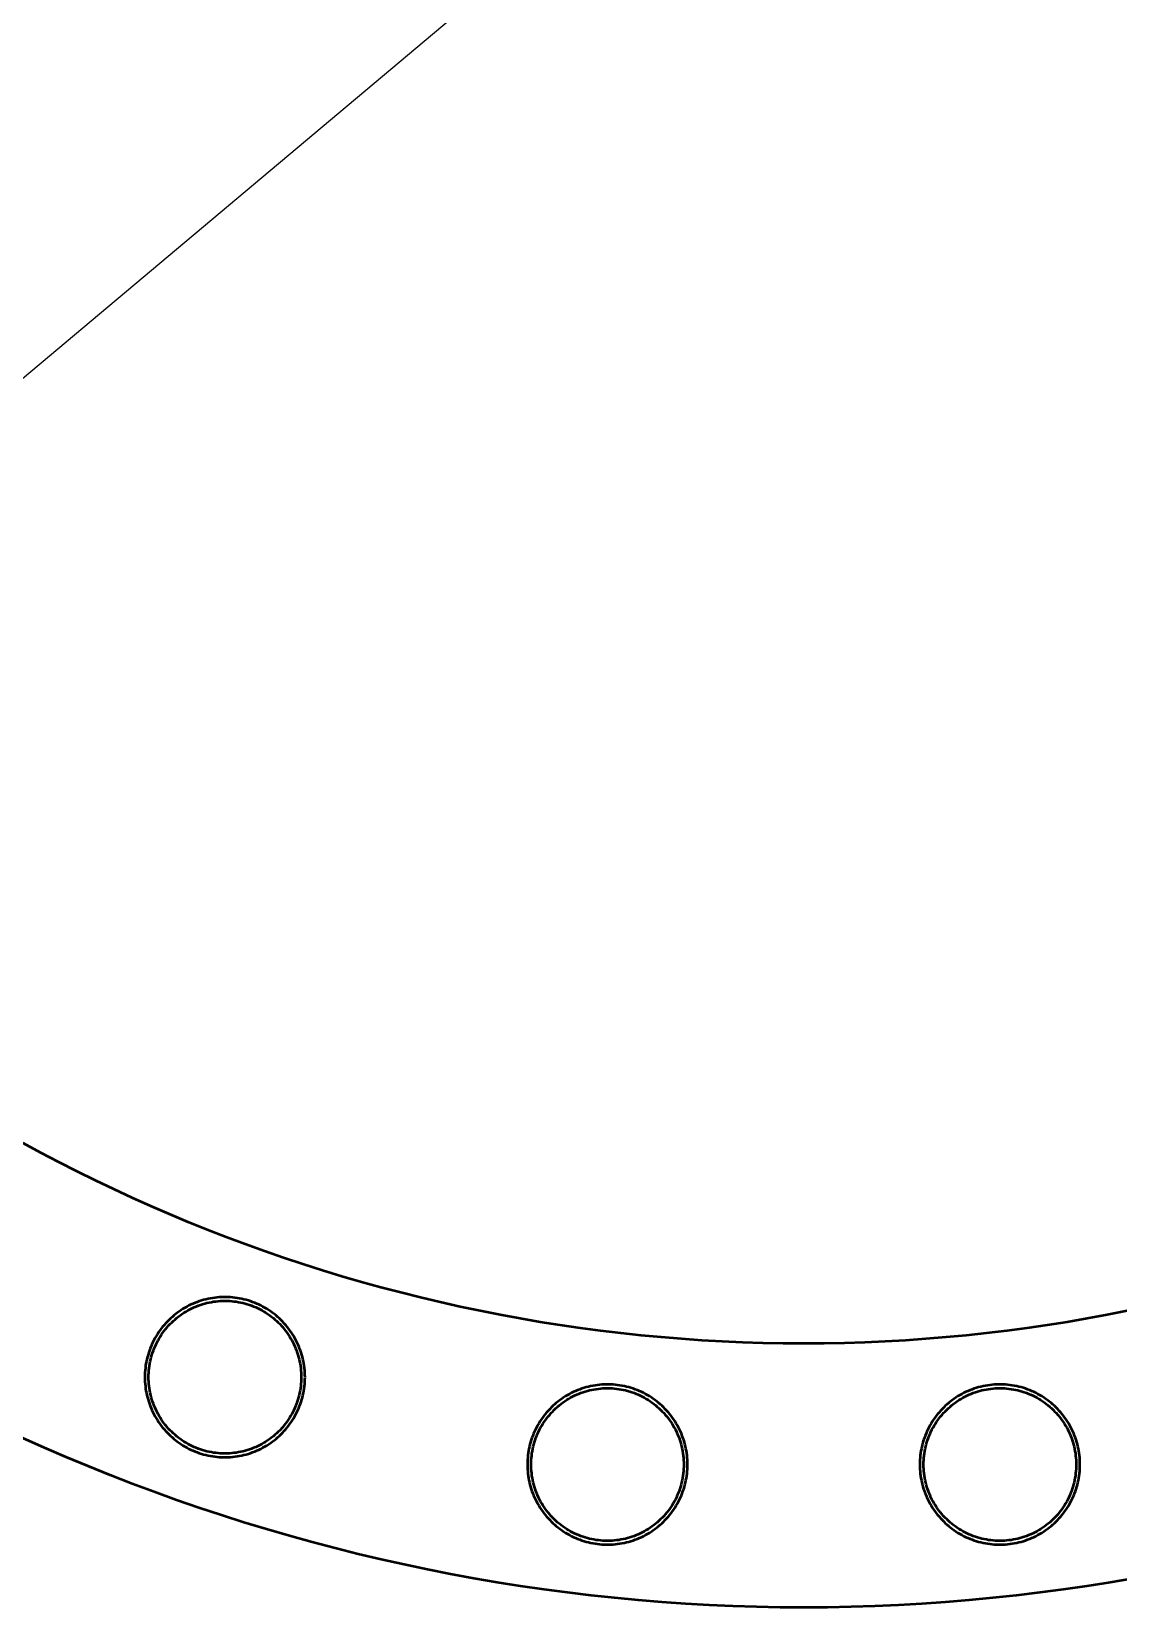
# Model space of a CAD drawing. Header units: millimetres. Extents: x 0 to 841, y 0 to 594.
# Drawn here: x 463 to 520.6, y 322.9 to 406.6 of the extents above; entities that cross this region are included whole.
import ezdxf

# ---------------------------------------------------------------- set-up
doc = ezdxf.new("R2010")
doc.units = ezdxf.units.MM
doc.layers.add('COTA', color=7, linetype='CONTINUOUS', lineweight=25)
doc.layers.add('VIS', color=7, linetype='CONTINUOUS', lineweight=50)

msp = doc.modelspace()

# ---------------------------------------------------------------- linework, layer by layer
at = {"layer": 'COTA'}
msp.add_line((438.061, 367.67), (589.738, 494.941), dxfattribs=at)
at = {"layer": 'VIS'}
for points in [[(521.116, 338.682), (520.055, 338.473), (518.993, 338.277), (517.927, 338.094), (516.86, 337.925), (515.791, 337.77), (514.719, 337.627), (513.646, 337.499), (512.572, 337.383), (511.496, 337.282), (510.419, 337.194), (509.341, 337.119), (508.262, 337.058), (507.182, 337.01), (506.102, 336.976), (505.021, 336.956), (503.941, 336.949), (502.86, 336.956), (501.779, 336.976), (500.699, 337.01), (499.62, 337.058), (498.541, 337.119), (497.463, 337.194), (496.385, 337.282), (495.31, 337.383), (494.235, 337.499), (493.162, 337.627), (492.091, 337.77), (491.021, 337.925), (489.954, 338.094), (488.889, 338.277), (487.826, 338.473), (486.766, 338.682), (485.708, 338.904), (484.653, 339.14), (483.602, 339.389), (482.553, 339.651), (481.508, 339.926), (480.467, 340.215), (479.429, 340.516), (478.395, 340.831), (477.365, 341.158), (476.34, 341.499), (475.318, 341.852), (474.301, 342.218), (473.289, 342.597), (472.282, 342.988), (471.28, 343.393), (470.283, 343.809), (469.291, 344.239), (468.304, 344.68), (467.324, 345.134), (466.349, 345.6), (465.38, 346.079), (464.417, 346.57), (463.46, 347.072), (462.51, 347.587)], [(521.116, 338.682), (520.055, 338.473), (518.993, 338.277), (517.927, 338.094), (516.86, 337.925), (515.791, 337.77), (514.719, 337.627), (513.646, 337.499), (512.572, 337.383), (511.496, 337.282), (510.419, 337.194), (509.341, 337.119), (508.262, 337.058), (507.182, 337.01), (506.102, 336.976), (505.021, 336.956), (503.941, 336.949), (502.86, 336.956), (501.779, 336.976), (500.699, 337.01), (499.62, 337.058), (498.541, 337.119), (497.463, 337.194), (496.385, 337.282), (495.31, 337.383), (494.235, 337.499), (493.162, 337.627), (492.091, 337.77), (491.021, 337.925), (489.954, 338.094), (488.889, 338.277), (487.826, 338.473), (486.766, 338.682), (485.708, 338.904), (484.653, 339.14), (483.602, 339.389), (482.553, 339.651), (481.508, 339.926), (480.467, 340.215), (479.429, 340.516), (478.395, 340.831), (477.365, 341.158), (476.34, 341.499), (475.318, 341.852), (474.301, 342.218), (473.289, 342.597), (472.282, 342.988), (471.28, 343.393), (470.283, 343.809), (469.291, 344.239), (468.304, 344.68), (467.324, 345.134), (466.349, 345.6), (465.38, 346.079), (464.417, 346.57), (463.46, 347.072), (462.51, 347.587)], [(477.475, 335.168), (477.473, 335.288), (477.468, 335.409), (477.459, 335.529), (477.448, 335.648), (477.432, 335.768), (477.414, 335.886), (477.392, 336.005), (477.366, 336.122), (477.338, 336.239), (477.306, 336.355), (477.27, 336.47), (477.232, 336.584), (477.19, 336.697), (477.145, 336.808), (477.097, 336.919), (477.046, 337.028), (476.992, 337.135), (476.935, 337.241), (476.875, 337.345), (476.812, 337.447), (476.746, 337.548), (476.677, 337.647), (476.606, 337.743), (476.531, 337.838), (476.454, 337.931), (476.375, 338.021), (476.293, 338.109), (476.209, 338.194), (476.122, 338.278), (476.033, 338.358), (475.941, 338.437), (475.848, 338.512), (475.752, 338.585), (475.654, 338.655), (475.555, 338.723), (475.453, 338.787), (475.35, 338.849), (475.245, 338.907), (475.138, 338.963), (475.03, 339.016), (474.92, 339.065), (474.809, 339.112), (474.697, 339.155), (474.584, 339.195), (474.469, 339.232), (474.354, 339.265), (474.237, 339.296), (474.12, 339.323), (474.002, 339.346), (473.884, 339.367), (473.765, 339.384), (473.645, 339.397), (473.525, 339.407), (473.405, 339.414), (473.285, 339.418), (473.165, 339.418), (473.044, 339.414), (472.924, 339.407), (472.804, 339.397), (472.685, 339.384), (472.566, 339.367), (472.447, 339.346), (472.329, 339.323), (472.212, 339.296), (472.096, 339.265), (471.98, 339.232), (471.866, 339.195), (471.752, 339.155), (471.64, 339.112), (471.529, 339.065), (471.42, 339.016), (471.311, 338.963), (471.205, 338.907), (471.1, 338.849), (470.996, 338.787), (470.895, 338.723), (470.795, 338.655), (470.698, 338.585), (470.602, 338.512), (470.508, 338.437), (470.417, 338.358), (470.328, 338.278), (470.241, 338.194), (470.156, 338.109), (470.074, 338.021), (469.995, 337.931), (469.918, 337.838), (469.844, 337.743), (469.772, 337.647), (469.704, 337.548), (469.638, 337.447), (469.575, 337.345), (469.514, 337.241), (469.457, 337.135), (469.403, 337.028), (469.352, 336.919), (469.304, 336.808), (469.259, 336.697), (469.217, 336.584), (469.179, 336.47), (469.144, 336.355), (469.112, 336.239), (469.083, 336.122), (469.058, 336.005), (469.036, 335.886), (469.017, 335.768), (469.002, 335.648), (468.99, 335.529), (468.982, 335.409), (468.976, 335.288), (468.975, 335.168), (468.976, 335.048), (468.982, 334.928), (468.99, 334.808), (469.002, 334.688), (469.017, 334.569), (469.036, 334.45), (469.058, 334.332), (469.083, 334.214), (469.112, 334.097), (469.144, 333.981), (469.179, 333.866), (469.217, 333.752), (469.259, 333.639), (469.304, 333.528), (469.352, 333.418), (469.403, 333.309), (469.457, 333.201), (469.514, 333.095), (469.575, 332.991), (469.638, 332.889), (469.704, 332.788), (469.772, 332.69), (469.844, 332.593), (469.918, 332.498), (469.995, 332.406), (470.074, 332.315), (470.156, 332.227), (470.241, 332.142), (470.328, 332.058), (470.417, 331.978), (470.508, 331.9), (470.602, 331.824), (470.698, 331.751), (470.795, 331.681), (470.895, 331.614), (470.996, 331.549), (471.1, 331.487), (471.205, 331.429), (471.311, 331.373), (471.42, 331.321), (471.529, 331.271), (471.64, 331.225), (471.752, 331.181), (471.866, 331.141), (471.98, 331.104), (472.096, 331.071), (472.212, 331.04), (472.329, 331.013), (472.447, 330.99), (472.566, 330.969), (472.685, 330.953), (472.804, 330.939), (472.924, 330.929), (473.044, 330.922), (473.165, 330.919), (473.285, 330.919), (473.405, 330.922), (473.525, 330.929), (473.645, 330.939), (473.765, 330.953), (473.884, 330.969), (474.002, 330.99), (474.12, 331.013), (474.237, 331.04), (474.354, 331.071), (474.469, 331.104), (474.584, 331.141), (474.697, 331.181), (474.809, 331.225), (474.92, 331.271), (475.03, 331.321), (475.138, 331.373), (475.245, 331.429), (475.35, 331.487), (475.453, 331.549), (475.555, 331.614), (475.654, 331.681), (475.752, 331.751), (475.848, 331.824), (475.941, 331.9), (476.033, 331.978), (476.122, 332.058), (476.209, 332.142), (476.293, 332.227), (476.375, 332.315), (476.454, 332.406), (476.531, 332.498), (476.606, 332.593), (476.677, 332.69), (476.746, 332.788), (476.812, 332.889), (476.875, 332.991), (476.935, 333.095), (476.992, 333.201), (477.046, 333.309), (477.097, 333.418), (477.145, 333.528), (477.19, 333.639), (477.232, 333.752), (477.27, 333.866), (477.306, 333.981), (477.338, 334.097), (477.366, 334.214), (477.392, 334.332), (477.414, 334.45), (477.432, 334.569), (477.448, 334.688), (477.459, 334.808), (477.468, 334.928), (477.473, 335.048), (477.475, 335.168)], [(477.275, 335.168), (477.273, 335.048), (477.268, 334.928), (477.259, 334.808), (477.246, 334.689), (477.23, 334.57), (477.211, 334.452), (477.188, 334.334), (477.161, 334.217), (477.132, 334.101), (477.098, 333.985), (477.061, 333.871), (477.021, 333.758), (476.978, 333.646), (476.931, 333.535), (476.881, 333.426), (476.828, 333.319), (476.771, 333.213), (476.712, 333.109), (476.649, 333.006), (476.584, 332.906), (476.515, 332.807), (476.444, 332.711), (476.37, 332.616), (476.293, 332.524), (476.213, 332.434), (476.131, 332.347), (476.046, 332.262), (475.958, 332.18), (475.869, 332.1), (475.777, 332.023), (475.682, 331.949), (475.586, 331.878), (475.487, 331.809), (475.387, 331.743), (475.284, 331.681), (475.18, 331.621), (475.074, 331.565), (474.966, 331.512), (474.857, 331.462), (474.747, 331.415), (474.635, 331.372), (474.522, 331.331), (474.408, 331.295), (474.292, 331.261), (474.176, 331.231), (474.059, 331.205), (473.941, 331.182), (473.823, 331.162), (473.704, 331.147), (473.584, 331.134), (473.465, 331.125), (473.345, 331.12), (473.225, 331.118), (473.105, 331.12), (472.985, 331.125), (472.865, 331.134), (472.746, 331.147), (472.627, 331.162), (472.508, 331.182), (472.391, 331.205), (472.273, 331.231), (472.157, 331.261), (472.042, 331.295), (471.928, 331.331), (471.815, 331.372), (471.703, 331.415), (471.592, 331.462), (471.483, 331.512), (471.375, 331.565), (471.269, 331.621), (471.165, 331.681), (471.063, 331.743), (470.962, 331.809), (470.864, 331.878), (470.767, 331.949), (470.673, 332.023), (470.581, 332.1), (470.491, 332.18), (470.404, 332.262), (470.319, 332.347), (470.237, 332.434), (470.157, 332.524), (470.08, 332.616), (470.006, 332.711), (469.934, 332.807), (469.866, 332.906), (469.8, 333.006), (469.738, 333.109), (469.678, 333.213), (469.622, 333.319), (469.568, 333.426), (469.518, 333.535), (469.472, 333.646), (469.428, 333.758), (469.388, 333.871), (469.351, 333.985), (469.318, 334.101), (469.288, 334.217), (469.262, 334.334), (469.239, 334.452), (469.219, 334.57), (469.203, 334.689), (469.191, 334.808), (469.182, 334.928), (469.177, 335.048), (469.175, 335.168), (469.177, 335.288), (469.182, 335.408), (469.191, 335.528), (469.203, 335.647), (469.219, 335.766), (469.239, 335.885), (469.262, 336.002), (469.288, 336.119), (469.318, 336.236), (469.351, 336.351), (469.388, 336.465), (469.428, 336.578), (469.472, 336.69), (469.518, 336.801), (469.568, 336.91), (469.622, 337.017), (469.678, 337.123), (469.738, 337.228), (469.8, 337.33), (469.866, 337.431), (469.934, 337.529), (470.006, 337.626), (470.08, 337.72), (470.157, 337.812), (470.237, 337.902), (470.319, 337.989), (470.404, 338.074), (470.491, 338.156), (470.581, 338.236), (470.673, 338.313), (470.767, 338.387), (470.864, 338.459), (470.962, 338.527), (471.063, 338.593), (471.165, 338.655), (471.269, 338.715), (471.375, 338.771), (471.483, 338.824), (471.592, 338.874), (471.703, 338.921), (471.815, 338.965), (471.928, 339.005), (472.042, 339.042), (472.157, 339.075), (472.273, 339.105), (472.391, 339.131), (472.508, 339.154), (472.627, 339.174), (472.746, 339.19), (472.865, 339.202), (472.985, 339.211), (473.105, 339.216), (473.225, 339.218), (473.345, 339.216), (473.465, 339.211), (473.584, 339.202), (473.704, 339.19), (473.823, 339.174), (473.941, 339.154), (474.059, 339.131), (474.176, 339.105), (474.292, 339.075), (474.408, 339.042), (474.522, 339.005), (474.635, 338.965), (474.747, 338.921), (474.857, 338.874), (474.966, 338.824), (475.074, 338.771), (475.18, 338.715), (475.284, 338.655), (475.387, 338.593), (475.487, 338.527), (475.586, 338.459), (475.682, 338.387), (475.777, 338.313), (475.869, 338.236), (475.958, 338.156), (476.046, 338.074), (476.131, 337.989), (476.213, 337.902), (476.293, 337.812), (476.37, 337.72), (476.444, 337.626), (476.515, 337.529), (476.584, 337.431), (476.649, 337.33), (476.712, 337.228), (476.771, 337.123), (476.828, 337.017), (476.881, 336.91), (476.931, 336.801), (476.978, 336.69), (477.021, 336.578), (477.061, 336.465), (477.098, 336.351), (477.132, 336.236), (477.161, 336.119), (477.188, 336.002), (477.211, 335.885), (477.23, 335.766), (477.246, 335.647), (477.259, 335.528), (477.268, 335.408), (477.273, 335.288), (477.275, 335.168)], [(497.778, 330.534), (497.776, 330.654), (497.771, 330.774), (497.763, 330.894), (497.751, 331.014), (497.736, 331.133), (497.717, 331.252), (497.695, 331.371), (497.67, 331.488), (497.641, 331.605), (497.609, 331.721), (497.574, 331.836), (497.535, 331.95), (497.494, 332.063), (497.449, 332.174), (497.401, 332.285), (497.35, 332.393), (497.295, 332.501), (497.238, 332.607), (497.178, 332.711), (497.115, 332.813), (497.049, 332.914), (496.98, 333.013), (496.909, 333.109), (496.835, 333.204), (496.758, 333.296), (496.678, 333.387), (496.596, 333.475), (496.512, 333.56), (496.425, 333.644), (496.336, 333.724), (496.244, 333.803), (496.151, 333.878), (496.055, 333.951), (495.957, 334.021), (495.858, 334.089), (495.756, 334.153), (495.653, 334.215), (495.548, 334.273), (495.441, 334.329), (495.333, 334.382), (495.224, 334.431), (495.113, 334.478), (495, 334.521), (494.887, 334.561), (494.772, 334.598), (494.657, 334.631), (494.541, 334.662), (494.423, 334.689), (494.305, 334.712), (494.187, 334.733), (494.068, 334.75), (493.948, 334.763), (493.828, 334.773), (493.708, 334.78), (493.588, 334.784), (493.468, 334.784), (493.348, 334.78), (493.228, 334.773), (493.108, 334.763), (492.988, 334.75), (492.869, 334.733), (492.751, 334.712), (492.633, 334.689), (492.515, 334.662), (492.399, 334.631), (492.283, 334.598), (492.169, 334.561), (492.056, 334.521), (491.943, 334.478), (491.832, 334.431), (491.723, 334.382), (491.615, 334.329), (491.508, 334.273), (491.403, 334.215), (491.3, 334.153), (491.198, 334.089), (491.099, 334.021), (491.001, 333.951), (490.905, 333.878), (490.812, 333.803), (490.72, 333.724), (490.631, 333.644), (490.544, 333.56), (490.46, 333.475), (490.378, 333.387), (490.298, 333.296), (490.221, 333.204), (490.147, 333.109), (490.076, 333.013), (490.007, 332.914), (489.941, 332.813), (489.878, 332.711), (489.818, 332.607), (489.761, 332.501), (489.706, 332.393), (489.655, 332.285), (489.607, 332.174), (489.562, 332.063), (489.521, 331.95), (489.482, 331.836), (489.447, 331.721), (489.415, 331.605), (489.386, 331.488), (489.361, 331.371), (489.339, 331.252), (489.32, 331.133), (489.305, 331.014), (489.293, 330.894), (489.285, 330.774), (489.28, 330.654), (489.278, 330.534), (489.28, 330.414), (489.285, 330.294), (489.293, 330.174), (489.305, 330.054), (489.32, 329.935), (489.339, 329.816), (489.361, 329.698), (489.386, 329.58), (489.415, 329.463), (489.447, 329.347), (489.482, 329.232), (489.521, 329.118), (489.562, 329.005), (489.607, 328.894), (489.655, 328.783), (489.706, 328.675), (489.761, 328.567), (489.818, 328.461), (489.878, 328.357), (489.941, 328.255), (490.007, 328.154), (490.076, 328.055), (490.147, 327.959), (490.221, 327.864), (490.298, 327.772), (490.378, 327.681), (490.46, 327.593), (490.544, 327.508), (490.631, 327.424), (490.72, 327.344), (490.812, 327.265), (490.905, 327.19), (491.001, 327.117), (491.099, 327.047), (491.198, 326.98), (491.3, 326.915), (491.403, 326.853), (491.508, 326.795), (491.615, 326.739), (491.723, 326.686), (491.832, 326.637), (491.943, 326.59), (492.056, 326.547), (492.169, 326.507), (492.283, 326.47), (492.399, 326.437), (492.515, 326.406), (492.633, 326.379), (492.751, 326.356), (492.869, 326.335), (492.988, 326.318), (493.108, 326.305), (493.228, 326.295), (493.348, 326.288), (493.468, 326.284), (493.588, 326.284), (493.708, 326.288), (493.828, 326.295), (493.948, 326.305), (494.068, 326.318), (494.187, 326.335), (494.305, 326.356), (494.423, 326.379), (494.541, 326.406), (494.657, 326.437), (494.772, 326.47), (494.887, 326.507), (495, 326.547), (495.113, 326.59), (495.224, 326.637), (495.333, 326.686), (495.441, 326.739), (495.548, 326.795), (495.653, 326.853), (495.756, 326.915), (495.858, 326.98), (495.957, 327.047), (496.055, 327.117), (496.151, 327.19), (496.244, 327.265), (496.336, 327.344), (496.425, 327.424), (496.512, 327.508), (496.596, 327.593), (496.678, 327.681), (496.758, 327.772), (496.835, 327.864), (496.909, 327.959), (496.98, 328.055), (497.049, 328.154), (497.115, 328.255), (497.178, 328.357), (497.238, 328.461), (497.295, 328.567), (497.35, 328.675), (497.401, 328.783), (497.449, 328.894), (497.494, 329.005), (497.535, 329.118), (497.574, 329.232), (497.609, 329.347), (497.641, 329.463), (497.67, 329.58), (497.695, 329.698), (497.717, 329.816), (497.736, 329.935), (497.751, 330.054), (497.763, 330.174), (497.771, 330.294), (497.776, 330.414), (497.778, 330.534)], [(497.578, 330.534), (497.576, 330.414), (497.571, 330.294), (497.562, 330.174), (497.55, 330.055), (497.534, 329.936), (497.514, 329.818), (497.491, 329.7), (497.465, 329.583), (497.435, 329.466), (497.401, 329.351), (497.365, 329.237), (497.325, 329.124), (497.281, 329.012), (497.234, 328.901), (497.184, 328.792), (497.131, 328.685), (497.075, 328.579), (497.015, 328.474), (496.953, 328.372), (496.887, 328.271), (496.819, 328.173), (496.747, 328.076), (496.673, 327.982), (496.596, 327.89), (496.516, 327.8), (496.434, 327.713), (496.349, 327.628), (496.262, 327.546), (496.172, 327.466), (496.08, 327.389), (495.986, 327.315), (495.889, 327.243), (495.791, 327.175), (495.69, 327.109), (495.588, 327.047), (495.483, 326.987), (495.377, 326.931), (495.27, 326.878), (495.161, 326.828), (495.05, 326.781), (494.938, 326.737), (494.825, 326.697), (494.711, 326.661), (494.596, 326.627), (494.479, 326.597), (494.362, 326.571), (494.244, 326.548), (494.126, 326.528), (494.007, 326.512), (493.888, 326.5), (493.768, 326.491), (493.648, 326.486), (493.528, 326.484), (493.408, 326.486), (493.288, 326.491), (493.168, 326.5), (493.049, 326.512), (492.93, 326.528), (492.812, 326.548), (492.694, 326.571), (492.577, 326.597), (492.46, 326.627), (492.345, 326.661), (492.231, 326.697), (492.118, 326.737), (492.006, 326.781), (491.895, 326.828), (491.786, 326.878), (491.679, 326.931), (491.573, 326.987), (491.468, 327.047), (491.366, 327.109), (491.265, 327.175), (491.167, 327.243), (491.07, 327.315), (490.976, 327.389), (490.884, 327.466), (490.794, 327.546), (490.707, 327.628), (490.622, 327.713), (490.54, 327.8), (490.46, 327.89), (490.383, 327.982), (490.309, 328.076), (490.237, 328.173), (490.169, 328.271), (490.103, 328.372), (490.041, 328.474), (489.981, 328.579), (489.925, 328.685), (489.872, 328.792), (489.822, 328.901), (489.775, 329.012), (489.731, 329.124), (489.691, 329.237), (489.655, 329.351), (489.621, 329.466), (489.591, 329.583), (489.565, 329.7), (489.542, 329.818), (489.522, 329.936), (489.506, 330.055), (489.494, 330.174), (489.485, 330.294), (489.48, 330.414), (489.478, 330.534), (489.48, 330.654), (489.485, 330.774), (489.494, 330.894), (489.506, 331.013), (489.522, 331.132), (489.542, 331.25), (489.565, 331.368), (489.591, 331.485), (489.621, 331.602), (489.655, 331.717), (489.691, 331.831), (489.731, 331.944), (489.775, 332.056), (489.822, 332.167), (489.872, 332.276), (489.925, 332.383), (489.981, 332.489), (490.041, 332.594), (490.103, 332.696), (490.169, 332.797), (490.237, 332.895), (490.309, 332.992), (490.383, 333.086), (490.46, 333.178), (490.54, 333.268), (490.622, 333.355), (490.707, 333.44), (490.794, 333.522), (490.884, 333.602), (490.976, 333.679), (491.07, 333.753), (491.167, 333.825), (491.265, 333.893), (491.366, 333.959), (491.468, 334.021), (491.573, 334.081), (491.679, 334.137), (491.786, 334.19), (491.895, 334.24), (492.006, 334.287), (492.118, 334.331), (492.231, 334.371), (492.345, 334.407), (492.46, 334.441), (492.577, 334.471), (492.694, 334.497), (492.812, 334.52), (492.93, 334.54), (493.049, 334.556), (493.168, 334.568), (493.288, 334.577), (493.408, 334.582), (493.528, 334.584), (493.648, 334.582), (493.768, 334.577), (493.888, 334.568), (494.007, 334.556), (494.126, 334.54), (494.244, 334.52), (494.362, 334.497), (494.479, 334.471), (494.596, 334.441), (494.711, 334.407), (494.825, 334.371), (494.938, 334.331), (495.05, 334.287), (495.161, 334.24), (495.27, 334.19), (495.377, 334.137), (495.483, 334.081), (495.588, 334.021), (495.69, 333.959), (495.791, 333.893), (495.889, 333.825), (495.986, 333.753), (496.08, 333.679), (496.172, 333.602), (496.262, 333.522), (496.349, 333.44), (496.434, 333.355), (496.516, 333.268), (496.596, 333.178), (496.673, 333.086), (496.747, 332.992), (496.819, 332.895), (496.887, 332.797), (496.953, 332.696), (497.015, 332.594), (497.075, 332.489), (497.131, 332.383), (497.184, 332.276), (497.234, 332.167), (497.281, 332.056), (497.325, 331.944), (497.365, 331.831), (497.401, 331.717), (497.435, 331.602), (497.465, 331.485), (497.491, 331.368), (497.514, 331.25), (497.534, 331.132), (497.55, 331.013), (497.562, 330.894), (497.571, 330.774), (497.576, 330.654), (497.578, 330.534)], [(518.603, 330.534), (518.602, 330.654), (518.597, 330.774), (518.588, 330.894), (518.576, 331.014), (518.561, 331.133), (518.542, 331.252), (518.52, 331.371), (518.495, 331.488), (518.466, 331.605), (518.434, 331.721), (518.399, 331.836), (518.361, 331.95), (518.319, 332.063), (518.274, 332.174), (518.226, 332.285), (518.175, 332.393), (518.121, 332.501), (518.064, 332.607), (518.004, 332.711), (517.94, 332.813), (517.875, 332.914), (517.806, 333.013), (517.734, 333.109), (517.66, 333.204), (517.583, 333.296), (517.504, 333.387), (517.422, 333.475), (517.337, 333.56), (517.25, 333.644), (517.161, 333.724), (517.07, 333.803), (516.976, 333.878), (516.881, 333.951), (516.783, 334.021), (516.683, 334.089), (516.582, 334.153), (516.478, 334.215), (516.373, 334.273), (516.267, 334.329), (516.159, 334.382), (516.049, 334.431), (515.938, 334.478), (515.826, 334.521), (515.712, 334.561), (515.598, 334.598), (515.482, 334.631), (515.366, 334.662), (515.249, 334.689), (515.131, 334.712), (515.012, 334.733), (514.893, 334.75), (514.774, 334.763), (514.654, 334.773), (514.534, 334.78), (514.414, 334.784), (514.293, 334.784), (514.173, 334.78), (514.053, 334.773), (513.933, 334.763), (513.814, 334.75), (513.694, 334.733), (513.576, 334.712), (513.458, 334.689), (513.341, 334.662), (513.224, 334.631), (513.109, 334.598), (512.994, 334.561), (512.881, 334.521), (512.769, 334.478), (512.658, 334.431), (512.548, 334.382), (512.44, 334.329), (512.333, 334.273), (512.228, 334.215), (512.125, 334.153), (512.024, 334.089), (511.924, 334.021), (511.826, 333.951), (511.731, 333.878), (511.637, 333.803), (511.546, 333.724), (511.456, 333.644), (511.37, 333.56), (511.285, 333.475), (511.203, 333.387), (511.124, 333.296), (511.047, 333.204), (510.972, 333.109), (510.901, 333.013), (510.832, 332.914), (510.766, 332.813), (510.703, 332.711), (510.643, 332.607), (510.586, 332.501), (510.532, 332.393), (510.481, 332.285), (510.433, 332.174), (510.388, 332.063), (510.346, 331.95), (510.308, 331.836), (510.272, 331.721), (510.241, 331.605), (510.212, 331.488), (510.187, 331.371), (510.165, 331.252), (510.146, 331.133), (510.131, 331.014), (510.119, 330.894), (510.11, 330.774), (510.105, 330.654), (510.103, 330.534), (510.105, 330.414), (510.11, 330.294), (510.119, 330.174), (510.131, 330.054), (510.146, 329.935), (510.165, 329.816), (510.187, 329.698), (510.212, 329.58), (510.241, 329.463), (510.272, 329.347), (510.308, 329.232), (510.346, 329.118), (510.388, 329.005), (510.433, 328.894), (510.481, 328.783), (510.532, 328.675), (510.586, 328.567), (510.643, 328.461), (510.703, 328.357), (510.766, 328.255), (510.832, 328.154), (510.901, 328.055), (510.972, 327.959), (511.047, 327.864), (511.124, 327.772), (511.203, 327.681), (511.285, 327.593), (511.37, 327.508), (511.456, 327.424), (511.546, 327.344), (511.637, 327.265), (511.731, 327.19), (511.826, 327.117), (511.924, 327.047), (512.024, 326.98), (512.125, 326.915), (512.228, 326.853), (512.333, 326.795), (512.44, 326.739), (512.548, 326.686), (512.658, 326.637), (512.769, 326.59), (512.881, 326.547), (512.994, 326.507), (513.109, 326.47), (513.224, 326.437), (513.341, 326.406), (513.458, 326.379), (513.576, 326.356), (513.694, 326.335), (513.814, 326.318), (513.933, 326.305), (514.053, 326.295), (514.173, 326.288), (514.293, 326.284), (514.414, 326.284), (514.534, 326.288), (514.654, 326.295), (514.774, 326.305), (514.893, 326.318), (515.012, 326.335), (515.131, 326.356), (515.249, 326.379), (515.366, 326.406), (515.482, 326.437), (515.598, 326.47), (515.712, 326.507), (515.826, 326.547), (515.938, 326.59), (516.049, 326.637), (516.159, 326.686), (516.267, 326.739), (516.373, 326.795), (516.478, 326.853), (516.582, 326.915), (516.683, 326.98), (516.783, 327.047), (516.881, 327.117), (516.976, 327.19), (517.07, 327.265), (517.161, 327.344), (517.25, 327.424), (517.337, 327.508), (517.422, 327.593), (517.504, 327.681), (517.583, 327.772), (517.66, 327.864), (517.734, 327.959), (517.806, 328.055), (517.875, 328.154), (517.94, 328.255), (518.004, 328.357), (518.064, 328.461), (518.121, 328.567), (518.175, 328.675), (518.226, 328.783), (518.274, 328.894), (518.319, 329.005), (518.361, 329.118), (518.399, 329.232), (518.434, 329.347), (518.466, 329.463), (518.495, 329.58), (518.52, 329.698), (518.542, 329.816), (518.561, 329.935), (518.576, 330.054), (518.588, 330.174), (518.597, 330.294), (518.602, 330.414), (518.603, 330.534)], [(518.403, 330.534), (518.402, 330.414), (518.396, 330.294), (518.387, 330.174), (518.375, 330.055), (518.359, 329.936), (518.34, 329.818), (518.317, 329.7), (518.29, 329.583), (518.26, 329.466), (518.227, 329.351), (518.19, 329.237), (518.15, 329.124), (518.106, 329.012), (518.06, 328.901), (518.01, 328.792), (517.956, 328.685), (517.9, 328.579), (517.841, 328.474), (517.778, 328.372), (517.712, 328.271), (517.644, 328.173), (517.573, 328.076), (517.498, 327.982), (517.421, 327.89), (517.342, 327.8), (517.259, 327.713), (517.174, 327.628), (517.087, 327.546), (516.997, 327.466), (516.905, 327.389), (516.811, 327.315), (516.714, 327.243), (516.616, 327.175), (516.515, 327.109), (516.413, 327.047), (516.309, 326.987), (516.203, 326.931), (516.095, 326.878), (515.986, 326.828), (515.875, 326.781), (515.764, 326.737), (515.65, 326.697), (515.536, 326.661), (515.421, 326.627), (515.305, 326.597), (515.188, 326.571), (515.07, 326.548), (514.951, 326.528), (514.832, 326.512), (514.713, 326.5), (514.593, 326.491), (514.473, 326.486), (514.353, 326.484), (514.233, 326.486), (514.113, 326.491), (513.994, 326.5), (513.874, 326.512), (513.755, 326.528), (513.637, 326.548), (513.519, 326.571), (513.402, 326.597), (513.286, 326.627), (513.171, 326.661), (513.056, 326.697), (512.943, 326.737), (512.831, 326.781), (512.721, 326.828), (512.612, 326.878), (512.504, 326.931), (512.398, 326.987), (512.294, 327.047), (512.191, 327.109), (512.091, 327.175), (511.992, 327.243), (511.896, 327.315), (511.802, 327.389), (511.709, 327.466), (511.62, 327.546), (511.532, 327.628), (511.447, 327.713), (511.365, 327.8), (511.285, 327.89), (511.208, 327.982), (511.134, 328.076), (511.063, 328.173), (510.994, 328.271), (510.929, 328.372), (510.866, 328.474), (510.807, 328.579), (510.75, 328.685), (510.697, 328.792), (510.647, 328.901), (510.6, 329.012), (510.557, 329.124), (510.517, 329.237), (510.48, 329.351), (510.447, 329.466), (510.417, 329.583), (510.39, 329.7), (510.367, 329.818), (510.348, 329.936), (510.332, 330.055), (510.319, 330.174), (510.31, 330.294), (510.305, 330.414), (510.303, 330.534), (510.305, 330.654), (510.31, 330.774), (510.319, 330.894), (510.332, 331.013), (510.348, 331.132), (510.367, 331.25), (510.39, 331.368), (510.417, 331.485), (510.447, 331.602), (510.48, 331.717), (510.517, 331.831), (510.557, 331.944), (510.6, 332.056), (510.647, 332.167), (510.697, 332.276), (510.75, 332.383), (510.807, 332.489), (510.866, 332.594), (510.929, 332.696), (510.994, 332.797), (511.063, 332.895), (511.134, 332.992), (511.208, 333.086), (511.285, 333.178), (511.365, 333.268), (511.447, 333.355), (511.532, 333.44), (511.62, 333.522), (511.709, 333.602), (511.802, 333.679), (511.896, 333.753), (511.992, 333.825), (512.091, 333.893), (512.191, 333.959), (512.294, 334.021), (512.398, 334.081), (512.504, 334.137), (512.612, 334.19), (512.721, 334.24), (512.831, 334.287), (512.943, 334.331), (513.056, 334.371), (513.171, 334.407), (513.286, 334.441), (513.402, 334.471), (513.519, 334.497), (513.637, 334.52), (513.755, 334.54), (513.874, 334.556), (513.994, 334.568), (514.113, 334.577), (514.233, 334.582), (514.353, 334.584), (514.473, 334.582), (514.593, 334.577), (514.713, 334.568), (514.832, 334.556), (514.951, 334.54), (515.07, 334.52), (515.188, 334.497), (515.305, 334.471), (515.421, 334.441), (515.536, 334.407), (515.65, 334.371), (515.764, 334.331), (515.875, 334.287), (515.986, 334.24), (516.095, 334.19), (516.203, 334.137), (516.309, 334.081), (516.413, 334.021), (516.515, 333.959), (516.616, 333.893), (516.714, 333.825), (516.811, 333.753), (516.905, 333.679), (516.997, 333.602), (517.087, 333.522), (517.174, 333.44), (517.259, 333.355), (517.342, 333.268), (517.421, 333.178), (517.498, 333.086), (517.573, 332.992), (517.644, 332.895), (517.712, 332.797), (517.778, 332.696), (517.841, 332.594), (517.9, 332.489), (517.956, 332.383), (518.01, 332.276), (518.06, 332.167), (518.106, 332.056), (518.15, 331.944), (518.19, 331.831), (518.227, 331.717), (518.26, 331.602), (518.29, 331.485), (518.317, 331.368), (518.34, 331.25), (518.359, 331.132), (518.375, 331.013), (518.387, 330.894), (518.396, 330.774), (518.402, 330.654), (518.403, 330.534)], [(521.443, 324.493), (520.204, 324.281), (518.963, 324.084), (517.72, 323.903), (516.474, 323.738), (515.226, 323.588), (513.977, 323.454), (512.726, 323.336), (511.473, 323.233), (510.22, 323.147), (508.965, 323.076), (507.71, 323.02), (506.454, 322.981), (505.197, 322.957), (503.941, 322.949), (502.684, 322.957), (501.428, 322.981), (500.172, 323.02), (498.916, 323.076), (497.662, 323.147), (496.408, 323.233), (495.156, 323.336), (493.905, 323.454), (492.655, 323.588), (491.407, 323.738), (490.162, 323.903), (488.918, 324.084), (487.677, 324.281), (486.438, 324.493), (485.203, 324.721), (483.97, 324.964), (482.74, 325.222), (481.514, 325.497), (480.291, 325.786), (479.072, 326.091), (477.857, 326.411), (476.645, 326.746), (475.439, 327.097), (474.237, 327.463), (473.039, 327.844), (471.846, 328.239), (470.659, 328.65), (469.476, 329.076), (468.299, 329.516), (467.128, 329.972), (465.963, 330.442), (464.803, 330.926), (463.65, 331.425), (462.503, 331.939)]]:
    msp.add_lwpolyline(points, dxfattribs=at)

doc.saveas('drawing.dxf')
